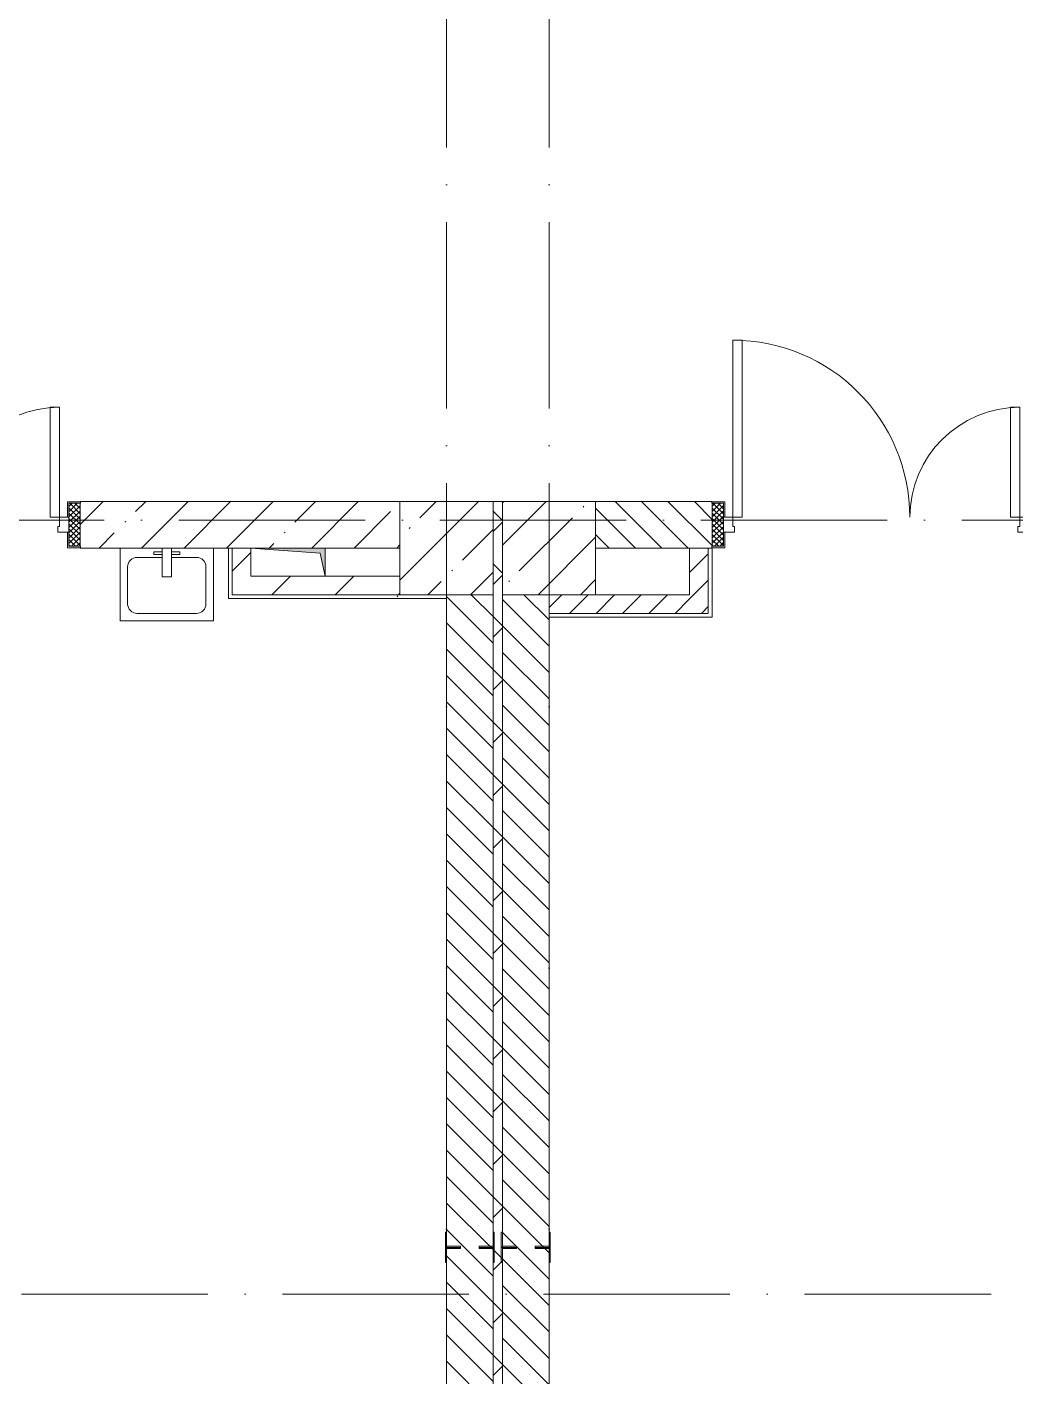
# Model space of a CAD drawing. Header units: millimetres. Extents: x -6467 to 106027, y -7090 to 195095.
# Drawn here: x 42700 to 47999, y 58492 to 65725 of the extents above; entities that cross this region are included whole.
import ezdxf

# ---------------------------------------------------------------- set-up
doc = ezdxf.new("R2010")
doc.units = ezdxf.units.MM
doc.linetypes.add('50_200_ШТРИХ_1Т_ш5_п1_п1_', pattern=[1400, 1000, -200, 0, -200])
for name, color, linetype, lineweight in [('A-DOOR', 7, 'Continuous', 9), ('A-DOOR-2', 7, 'Continuous', 5), ('A-DOOR-FRAM', 7, 'Continuous', 9), ('A-DOOR-FRAM-2', 7, 'Continuous', 5), ('A-WALL', 7, 'Continuous', 5), ('A-WALL-FNSH-1', 7, 'Continuous', 5), ('I-WALL', 7, 'Continuous', 5), ('S-COLS', 7, 'Continuous', 9), ('S-COLS-1', 7, 'Continuous', 5)]:
    doc.layers.add(name, color=color, linetype=linetype, lineweight=lineweight)
for name, color, linetype, lineweight, true_color in [('A-GENM-1', 7, 'Continuous', 9, 0xaaaaaa), ('A-GENM-2', 7, 'Continuous', 20, 0xaaaaaa), ('I-WALL-1', 7, 'Continuous', 5, 0x787878), ('M-EQPM-1', 7, 'Continuous', 9, 0xaaaaaa), ('M-EQPM-2', 7, 'Continuous', 9, 0xe2e2e2), ('P-SANR-FIXT-1', 7, 'Continuous', 9, 0xaaaaaa), ('Оси-3', 7, '50_200_ШТРИХ_1Т_ш5_п1_п1_', 9, 0xaaaaaa)]:
    doc.layers.add(name, color=color, linetype=linetype, lineweight=lineweight, true_color=true_color)
pattern_1 = [(135, (0, 0), (-70.71068, -70.71068), [])]
pattern_2 = [(45, (0, 0), (-169.7056, 169.7056), [])]
pattern_3 = [(0, (0, 0), (406.4, 101.6), [6.706, -298.094, 6.706, -298.094, -1625.6]), (0, (0, 0), (406.4, 101.6), [-609.6, 6.706, -602.894, 6.706, -298.094, -711.2]), (0, (0, 0), (406.4, 101.6), [-1524, 6.706, -196.494, 6.706, -501.294]), (120, (152.4, 50.8), (-291.18818, 301.15272), [6.706, -298.094, 6.706, -298.094, -1625.6]), (120, (152.4, 50.8), (-291.18818, 301.15272), [-609.6, 6.706, -602.894, 6.706, -298.094, -711.2]), (120, (152.4, 50.8), (-291.18818, 301.15272), [-1524, 6.706, -196.494, 6.706, -501.294]), (240, (203.2, 254), (-115.21182, -402.75272), [6.706, -298.094, 6.706, -298.094, -1625.6]), (240, (203.2, 254), (-115.21182, -402.75272), [-609.6, 6.706, -602.894, 6.706, -298.094, -711.2]), (240, (203.2, 254), (-115.21182, -402.75272), [-1524, 6.706, -196.494, 6.706, -501.294])]
pattern_4 = [(135, (1456.41, 189.685), (-14.14214, -14.14214), []), (225, (1456.41, 189.685), (14.14214, -14.14214), [])]
pattern_5 = [(45, (-666.384, 189.685), (-14.1421, 14.1421), []), (135, (-666.384, 189.685), (-14.1421, -14.1421), [])]
pattern_6 = [(45, (0, 0), (-70.71068, 70.71068), [])]

# ---------------------------------------------------------------- blocks, each defined once
blk = doc.blocks.new('BSC_Колонна _Прямоугольная - 500х500-V13-АИ_План этажа Радиаторы_2')
at = {"layer": 'S-COLS-1'}
h = blk.add_hatch(dxfattribs=at)
h.set_pattern_fill('FP_41', color=256, style=0, pattern_type=2)
h.set_pattern_definition([(45, (-44950, -62931.04), (-228.0985, 228.0985), []), (45, (-44721.9, -62931.04), (-228.0985, 228.0985), [403.225, -80.645, 6.706, -73.939])])
h.paths.add_polyline_path([(-250, -250), (250, -250), (250, 250), (-250, 250)])
for p, q in [((250, 250), (-250, 250)), ((-250, 250), (-250, -250)), ((250, -250), (250, 250)), ((-250, -250), (250, -250))]:
    blk.add_line(p, q, dxfattribs=at)
blk = doc.blocks.new('SND_2D_Раковина1 - 400х300-V212-АИ_План этажа Радиаторы_2')
at = {"layer": 'P-SANR-FIXT-1'}
for p, q in [((-250, -220), (-250, 170)), ((-70, 150), (-25, 150)), ((-70, 135), (-70, 150)), ((-25, 170), (-25, 15)), ((25, 15), (25, 170)), ((70, 150), (25, 150)), ((70, 135), (70, 150)), ((250, 170), (250, -220)), ((-160, 120), (-25, 120)), ((-25, 135), (-70, 135)), ((25, 135), (70, 135)), ((25, 120), (160, 120)), ((-210, -130), (-210, 70)), ((-25, 15), (25, 15)), ((210, 70), (210, -130)), ((160, -180), (-160, -180)), ((250, -220), (-250, -220))]:
    blk.add_line(p, q, dxfattribs=at)
for centre, start, end in [((-160, 70), 90, 180), ((160, 70), 0, 90), ((-160, -130), 180, 270), ((160, -130), 270, 0)]:
    blk.add_arc(centre, 50, start, end, dxfattribs=at)
blk = doc.blocks.new('BSC_Колонна _Прямоугольная - 500х500-V289-АИ_План этажа Радиаторы_2')
at = {"layer": 'S-COLS-1'}
h = blk.add_hatch(dxfattribs=at)
h.set_pattern_fill('FP_185', color=256, style=0, pattern_type=2)
h.set_pattern_definition([(45, (-45500, -62931.04), (-228.0985, 228.0985), []), (45, (-45271.9, -62931.04), (-228.0985, 228.0985), [403.225, -80.645, 6.706, -73.939])])
h.paths.add_polyline_path([(-250, -250), (250, -250), (250, 250), (-250, 250)])
for p, q in [((250, 250), (-250, 250)), ((-250, 250), (-250, -250)), ((250, -250), (250, 250)), ((-250, -250), (250, -250))]:
    blk.add_line(p, q, dxfattribs=at)
blk = doc.blocks.new('Канал вертикальный прямоугольный - Шахта - значок проема-24087328-АИ_План этажа Радиаторы_2')
at = {"layer": 'M-EQPM-2'}
blk.add_hatch(color=256, dxfattribs=at).paths.add_polyline_path([(75, 200), (-75, 200), (-75, -200), (-47.5, 172.5)])
at = {"layer": 'M-EQPM-1'}
for p, q in [((-75, -200), (-75, 200)), ((-75, 200), (75, 200)), ((-47.5, 172.5), (-75, -200)), ((-47.5, 172.5), (75, 200)), ((75, 200), (75, -200)), ((75, -200), (-75, -200))]:
    blk.add_line(p, q, dxfattribs=at)
blk = doc.blocks.new('110_Дверь_СКБ_2Ст_Наружная1 - СОШ_Д-07_1760_1440_х2400мм_Все учебные помещения_ читальные залы-25230912-АИ_План этажа Радиаторы_2')
at = {"layer": 'A-DOOR-2'}
h = blk.add_hatch(dxfattribs=at)
h.set_pattern_fill('FP_120', color=256, style=0, pattern_type=2)
h.set_pattern_definition(pattern_4)
h.paths.add_polyline_path([(899.5, -115), (899.5, 115), (839.5, 115), (839.5, -115)])
at = {"layer": 'A-DOOR-FRAM-2'}
h = blk.add_hatch(dxfattribs=at)
h.set_pattern_fill('FP_121', color=256, style=0, pattern_type=2)
h.set_pattern_definition(pattern_5)
h.paths.add_polyline_path([(-800.5, -115), (-800.5, 115), (-860.5, 115), (-860.5, -115)])
at = {"layer": 'A-DOOR'}
for p, q in [((-750.5, 990), (-750.5, 40)), ((-700.5, 990), (-750.5, 990)), ((-700.5, 40), (-700.5, 990)), ((789.5, 630), (739.5, 630)), ((739.5, 630), (739.5, 40)), ((789.5, 40), (789.5, 630)), ((-750.5, 40), (-700.5, 40)), ((739.5, 40), (789.5, 40))]:
    blk.add_line(p, q, dxfattribs=at)
at = {"layer": 'A-DOOR-2'}
for p, q in [((-792.5, 123), (-862.5, 123)), ((-862.5, 123), (-862.5, 115)), ((-862.5, 115), (-800.5, 115)), ((-800.5, 115), (-800.5, 40)), ((-792.5, 40), (-792.5, 123)), ((901.5, 123), (831.5, 123)), ((831.5, 123), (831.5, 40)), ((839.5, 40), (839.5, 115)), ((839.5, 115), (901.5, 115)), ((901.5, 115), (901.5, 123)), ((-800.5, 40), (-792.5, 40)), ((831.5, 40), (839.5, 40)), ((-792.5, -40), (-800.5, -40)), ((-800.5, -40), (-800.5, -115)), ((-792.5, -123), (-792.5, -40)), ((839.5, -40), (831.5, -40)), ((831.5, -40), (831.5, -123)), ((839.5, -115), (839.5, -40)), ((-862.5, -115), (-862.5, -123)), ((-800.5, -115), (-862.5, -115)), ((-862.5, -123), (-792.5, -123)), ((831.5, -123), (901.5, -123)), ((901.5, -115), (839.5, -115)), ((901.5, -123), (901.5, -115))]:
    blk.add_line(p, q, dxfattribs=at)
for centre, radius, start, end in [((-750.5, 40), 950, 0, 90), ((789.5, 40), 590, 90, 180)]:
    blk.add_arc(centre, radius, start, end, dxfattribs=at)
at = {"layer": 'A-DOOR-FRAM'}
for p, q in [((-800.5, 115), (-860.5, 115)), ((-860.5, 115), (-860.5, -115)), ((-800.5, -115), (-800.5, 115)), ((899.5, 115), (839.5, 115)), ((839.5, 115), (839.5, -115)), ((899.5, -115), (899.5, 115)), ((-750.5, 40), (-800.5, 40)), ((-800.5, 40), (-800.5, -40)), ((-750.5, -10), (-750.5, 40)), ((789.5, 40), (789.5, -10)), ((839.5, 40), (789.5, 40)), ((839.5, -40), (839.5, 40)), ((-800.5, -40), (-740.5, -40)), ((-740.5, -10), (-750.5, -10)), ((-740.5, -40), (-740.5, -10)), ((789.5, -10), (779.5, -10)), ((779.5, -10), (779.5, -40)), ((779.5, -40), (839.5, -40)), ((-860.5, -115), (-800.5, -115)), ((839.5, -115), (899.5, -115))]:
    blk.add_line(p, q, dxfattribs=at)
blk = doc.blocks.new('110_Дверь_СКБ_2Ст_Наружная1 - СОШ_Д-07_1760_1440_х2400мм_Все учебные помещения_ читальные залы-25548297-АИ_План этажа Радиаторы_2')
at = {"layer": 'A-DOOR-2'}
h = blk.add_hatch(dxfattribs=at)
h.set_pattern_fill('FP_120', color=256, style=0, pattern_type=2)
h.set_pattern_definition(pattern_4)
h.paths.add_polyline_path([(899.5, -115), (899.5, 115), (839.5, 115), (839.5, -115)])
at = {"layer": 'A-DOOR-FRAM-2'}
h = blk.add_hatch(dxfattribs=at)
h.set_pattern_fill('FP_121', color=256, style=0, pattern_type=2)
h.set_pattern_definition(pattern_5)
h.paths.add_polyline_path([(-800.5, -115), (-800.5, 115), (-860.5, 115), (-860.5, -115)])
at = {"layer": 'A-DOOR'}
for p, q in [((-750.5, 990), (-750.5, 40)), ((-700.5, 990), (-750.5, 990)), ((-700.5, 40), (-700.5, 990)), ((789.5, 630), (739.5, 630)), ((739.5, 630), (739.5, 40)), ((789.5, 40), (789.5, 630)), ((-750.5, 40), (-700.5, 40)), ((739.5, 40), (789.5, 40))]:
    blk.add_line(p, q, dxfattribs=at)
at = {"layer": 'A-DOOR-2'}
for p, q in [((-792.5, 123), (-862.5, 123)), ((-862.5, 123), (-862.5, 115)), ((-862.5, 115), (-800.5, 115)), ((-800.5, 115), (-800.5, 40)), ((-792.5, 40), (-792.5, 123)), ((901.5, 123), (831.5, 123)), ((831.5, 123), (831.5, 40)), ((839.5, 40), (839.5, 115)), ((839.5, 115), (901.5, 115)), ((901.5, 115), (901.5, 123)), ((-800.5, 40), (-792.5, 40)), ((831.5, 40), (839.5, 40)), ((-792.5, -40), (-800.5, -40)), ((-800.5, -40), (-800.5, -115)), ((-792.5, -123), (-792.5, -40)), ((839.5, -40), (831.5, -40)), ((831.5, -40), (831.5, -123)), ((839.5, -115), (839.5, -40)), ((-862.5, -115), (-862.5, -123)), ((-800.5, -115), (-862.5, -115)), ((-862.5, -123), (-792.5, -123)), ((831.5, -123), (901.5, -123)), ((901.5, -115), (839.5, -115)), ((901.5, -123), (901.5, -115))]:
    blk.add_line(p, q, dxfattribs=at)
for centre, radius, start, end in [((-750.5, 40), 950, 0, 90), ((789.5, 40), 590, 90, 180)]:
    blk.add_arc(centre, radius, start, end, dxfattribs=at)
at = {"layer": 'A-DOOR-FRAM'}
for p, q in [((-800.5, 115), (-860.5, 115)), ((-860.5, 115), (-860.5, -115)), ((-800.5, -115), (-800.5, 115)), ((899.5, 115), (839.5, 115)), ((839.5, 115), (839.5, -115)), ((899.5, -115), (899.5, 115)), ((-750.5, 40), (-800.5, 40)), ((-800.5, 40), (-800.5, -40)), ((-750.5, -10), (-750.5, 40)), ((789.5, 40), (789.5, -10)), ((839.5, 40), (789.5, 40)), ((839.5, -40), (839.5, 40)), ((-800.5, -40), (-740.5, -40)), ((-740.5, -10), (-750.5, -10)), ((-740.5, -40), (-740.5, -10)), ((789.5, -10), (779.5, -10)), ((779.5, -10), (779.5, -40)), ((779.5, -40), (839.5, -40)), ((-860.5, -115), (-800.5, -115)), ((839.5, -115), (899.5, -115))]:
    blk.add_line(p, q, dxfattribs=at)
blk = doc.blocks.new('АР_Перемычка1 - АР_Перемычка-25548363-АИ_План этажа Радиаторы_2')
at = {"layer": 'A-GENM-1'}
blk.add_line((-350, -125), (-342, -125), dxfattribs=at)
blk = doc.blocks.new('Фахверк _газобетон торцы_867 - Фахверк _газобетон торцы_-26105663-АИ_План этажа Радиаторы_2')
at = {"layer": 'A-GENM-2'}
for p, q in [((41046, 11134.7), (40965, 11134.7)), ((40965, 11134.7), (40965, 11128.7)), ((40965, 11128.7), (41040, 11128.7)), ((41040, 11128.7), (41040, 11053.7)), ((41046, 11053.7), (41046, 11134.7)), ((41040, 11053.7), (41046, 11053.7)), ((41040, 10953.7), (41040, 10878.7)), ((41046, 10953.7), (41040, 10953.7)), ((41046, 10872.7), (41046, 10953.7)), ((41040, 10878.7), (40965, 10878.7)), ((40965, 10878.7), (40965, 10872.7)), ((40965, 10872.7), (41046, 10872.7))]:
    blk.add_line(p, q, dxfattribs=at)
blk = doc.blocks.new('Фахверк _газобетон торцы_868 - Фахверк _газобетон торцы_-26105683-АИ_План этажа Радиаторы_2')
at = {"layer": 'A-GENM-2'}
for p, q in [((41046, 105920.3), (40965, 105920.3)), ((40965, 105920.3), (40965, 105914.3)), ((40965, 105914.3), (41040, 105914.3)), ((41040, 105914.3), (41040, 105839.3)), ((41046, 105839.3), (41046, 105920.3)), ((41040, 105839.3), (41046, 105839.3)), ((41046, 105739.3), (41040, 105739.3)), ((41040, 105739.3), (41040, 105664.3)), ((41046, 105658.3), (41046, 105739.3)), ((41040, 105664.3), (40965, 105664.3)), ((40965, 105664.3), (40965, 105658.3)), ((40965, 105658.3), (41046, 105658.3))]:
    blk.add_line(p, q, dxfattribs=at)
blk = doc.blocks.new('Фахверк _газобетон торцы_869 - Фахверк _газобетон торцы_-26105711-АИ_План этажа Радиаторы_2')
at = {"layer": 'A-GENM-2'}
for p, q in [((41046, 11134.7), (40965, 11134.7)), ((40965, 11134.7), (40965, 11128.7)), ((40965, 11128.7), (41040, 11128.7)), ((41040, 11128.7), (41040, 11053.7)), ((41046, 11053.7), (41046, 11134.7)), ((41040, 11053.7), (41046, 11053.7)), ((41040, 10953.7), (41040, 10878.7)), ((41046, 10953.7), (41040, 10953.7)), ((41046, 10872.7), (41046, 10953.7)), ((41040, 10878.7), (40965, 10878.7)), ((40965, 10878.7), (40965, 10872.7)), ((40965, 10872.7), (41046, 10872.7))]:
    blk.add_line(p, q, dxfattribs=at)
blk = doc.blocks.new('Фахверк _газобетон торцы_870 - Фахверк _газобетон торцы_-26105731-АИ_План этажа Радиаторы_2')
at = {"layer": 'A-GENM-2'}
for p, q in [((41046, 105920.3), (40965, 105920.3)), ((40965, 105920.3), (40965, 105914.3)), ((40965, 105914.3), (41040, 105914.3)), ((41040, 105914.3), (41040, 105839.3)), ((41046, 105839.3), (41046, 105920.3)), ((41040, 105839.3), (41046, 105839.3)), ((41046, 105739.3), (41040, 105739.3)), ((41040, 105739.3), (41040, 105664.3)), ((41046, 105658.3), (41046, 105739.3)), ((41040, 105664.3), (40965, 105664.3)), ((40965, 105664.3), (40965, 105658.3)), ((40965, 105658.3), (41046, 105658.3))]:
    blk.add_line(p, q, dxfattribs=at)

msp = doc.modelspace()

# ---------------------------------------------------------------- hatches: boundary and pattern name
at = {"layer": 'A-WALL'}
h = msp.add_hatch(dxfattribs=at)
h.set_pattern_fill('FP_1', color=256, style=0, pattern_type=2)
h.set_pattern_definition([(45, (0, 0), (-228.0985, 228.0985), []), (45, (228.1, 0), (-228.0985, 228.0985), [403.225, -80.645, 6.706, -73.939])])
h.paths.add_polyline_path([(44300, 62931), (44700, 62931), (44700, 63181), (42987, 63179), (42987, 62931), (44272.5, 62931)])
h.paths.add_polyline_path([(39370.4, 62931), (41223, 62933), (41223, 63181), (39200, 63181), (39200, 62931), (39320, 62931)])
at = {"layer": 'I-WALL'}
h = msp.add_hatch(dxfattribs=at)
h.set_pattern_fill('FP_125', color=256, style=0, pattern_type=2)
h.set_pattern_definition([(45, (0, 0), (-141.42136, 141.42136), []), (135, (0, 0), (-141.42136, -141.42136), [])])
h.paths.add_polyline_path([(45250, 55181), (45250, 63181), (45200, 63181), (45200, 55181)])
h = msp.add_hatch(dxfattribs=at)
h.set_pattern_fill('FP_2', color=256, style=0, pattern_type=2)
h.set_pattern_definition(pattern_1)
h.paths.add_polyline_path([(66330, 62931), (66700, 62931), (66700, 63181), (65440, 63181), (65440, 62931), (66230, 62931)])
h.paths.add_polyline_path([(63870, 62931), (64290, 62931), (64290, 63181), (63750, 63181), (63750, 62931), (63850, 62931)])
h.paths.add_polyline_path([(62624.4, 62931), (63250, 62931), (63250, 63181), (57750, 63181), (57750, 62931), (61450, 62931)])
h.paths.add_polyline_path([(55098, 62931), (55098, 62933), (55098, 63181), (54750, 63179), (54750, 62931)])
h.paths.add_polyline_path([(57250, 62931), (57250, 63181), (56862, 63179), (56862, 62931)])
h.paths.add_polyline_path([(54250, 62931), (54250, 63181), (54140, 63181), (54140, 62931)])
h.paths.add_polyline_path([(53220, 62931), (53440, 62931), (53440, 63181), (53220, 63181), (53220, 63016)])
h.paths.add_polyline_path([(52270, 62931), (52520, 62931), (52520, 63181), (52270, 63181), (52270, 63016)])
h.paths.add_polyline_path([(51570, 62931), (51570, 63181), (51300, 63181), (51300, 62931), (51480, 62931)])
h.paths.add_polyline_path([(50010, 62931), (50600, 62931), (50600, 63181), (48750, 63181), (48750, 62931), (49910, 62931)])
h.paths.add_polyline_path([(48135, 62931), (48250, 62933), (48250, 63181), (48137, 63179), (48135, 62933)])
h.paths.add_polyline_path([(46375, 62931), (46373, 63181), (45750, 63181), (45750, 62931), (46374, 62931)])
h = msp.add_hatch(dxfattribs=at)
h.set_pattern_fill('FP_5', color=256, style=0, pattern_type=2)
h.set_pattern_definition(pattern_2)
h.paths.add_polyline_path([(43800, 62681), (43900, 62681), (43900, 62931), (43800, 62931), (43800, 62903.5)])
h = msp.add_hatch(dxfattribs=at)
h.set_pattern_fill('FP_4', color=256, style=0, pattern_type=2)
h.set_pattern_definition(pattern_6)
h.paths.add_polyline_path([(46354, 62581), (46354, 62931), (46254, 62931), (46254, 62581)])
h = msp.add_hatch(dxfattribs=at)
h.set_pattern_fill('FP_5', color=256, style=0, pattern_type=2)
h.set_pattern_definition(pattern_2)
h.paths.add_polyline_path([(44700, 62681), (44700, 62781), (43900, 62781), (43900, 62681), (44300, 62681)])
h = msp.add_hatch(dxfattribs=at)
h.set_pattern_fill('FP_2', color=256, style=0, pattern_type=2)
h.set_pattern_definition(pattern_1)
h.paths.add_polyline_path([(45200, 55681), (45200, 62681), (44950, 62681), (44950, 55681), (45183.9, 55681)])
h = msp.add_hatch(dxfattribs=at)
h.set_pattern_fill('FP_2', color=256, style=0, pattern_type=2)
h.set_pattern_definition(pattern_1)
h.paths.add_polyline_path([(45500, 55681), (45500, 62681), (45250, 62681), (45250, 55681)])
h = msp.add_hatch(dxfattribs=at)
h.set_pattern_fill('FP_4', color=256, style=0, pattern_type=2)
h.set_pattern_definition(pattern_6)
h.paths.add_polyline_path([(46254, 62581), (46254, 62681), (45500, 62681), (45500, 62581), (46014.4, 62581)])
at = {"layer": 'I-WALL-1'}
h = msp.add_hatch(dxfattribs=at)
h.set_pattern_fill('FP_3', color=256, style=0, pattern_type=2)
h.set_pattern_definition(pattern_3)
h.paths.add_polyline_path([(43800, 62661), (43800, 62931), (43780, 62931), (43780, 62661)])
h = msp.add_hatch(dxfattribs=at)
h.set_pattern_fill('FP_3', color=256, style=0, pattern_type=2)
h.set_pattern_definition(pattern_3)
h.paths.add_polyline_path([(46374, 62561), (46374, 62931), (46354, 62931), (46354, 62561)])
h = msp.add_hatch(dxfattribs=at)
h.set_pattern_fill('FP_3', color=256, style=0, pattern_type=2)
h.set_pattern_definition(pattern_3)
h.paths.add_polyline_path([(44700, 62661), (44950, 62661), (44950, 62681), (43800, 62681), (43800, 62661), (43900, 62661)])
h = msp.add_hatch(dxfattribs=at)
h.set_pattern_fill('FP_3', color=256, style=0, pattern_type=2)
h.set_pattern_definition(pattern_3)
h.paths.add_polyline_path([(46354, 62561), (46354, 62581), (45500, 62581), (45500, 62561), (46254, 62561)])

# ---------------------------------------------------------------- linework, layer by layer
at = {"layer": 'A-WALL'}
for p, q in [((44700, 63181), (42985, 63181)), ((45250, 63181), (45200, 63181)), ((46375, 63181), (45750, 63181)), ((42985, 62931), (43900, 62931)), ((43800, 62931), (43800, 62681)), ((44300, 62931), (44700, 62931)), ((45750, 62931), (46375, 62931)), ((46354, 62931), (46354, 62581)), ((43800, 62681), (44700, 62681)), ((44950, 62681), (44950, 55681)), ((45200, 62681), (45200, 55181)), ((45250, 55181), (45250, 62681)), ((45500, 55681), (45500, 62681)), ((46354, 62581), (45500, 62581))]:
    msp.add_line(p, q, dxfattribs=at)
at = {"layer": 'A-WALL-FNSH-1'}
for p, q in [((43780, 62931), (43780, 62661)), ((43900, 62781), (43900, 62931)), ((46254, 62931), (46254, 62681)), ((46374, 62561), (46374, 62931)), ((44700, 62781), (43900, 62781)), ((43780, 62661), (44950, 62661)), ((46254, 62681), (45750, 62681)), ((45500, 62561), (46374, 62561))]:
    msp.add_line(p, q, dxfattribs=at)
at = {"layer": 'Оси-3'}
for p, q in [((44950, 91281), (44950, 52458)), ((45500, 91281), (45500, 52458)), ((104718, 63081), (-5267.3, 63081)), ((74472.3, 58931), (-5267.3, 58931))]:
    msp.add_line(p, q, dxfattribs=at)

# ---------------------------------------------------------------- block references
at = {"layer": 'A-DOOR-2'}
for name, p in [('110_Дверь_СКБ_2Ст_Наружная1 - СОШ_Д-07_1760_1440_х2400мм_Все учебные помещения_ читальные залы-25230912-АИ_План этажа Радиаторы_2', (42085.5, 63056)), ('110_Дверь_СКБ_2Ст_Наружная1 - СОШ_Д-07_1760_1440_х2400мм_Все учебные помещения_ читальные залы-25548297-АИ_План этажа Радиаторы_2', (47235.5, 63056))]:
    msp.add_blockref(name, p, dxfattribs=at)
at = {"layer": 'A-GENM-1'}
msp.add_blockref('АР_Перемычка1 - АР_Перемычка-25548363-АИ_План этажа Радиаторы_2', (46375, 63056), dxfattribs=at)
for name, p, rotation in [('Фахверк _газобетон торцы_868 - Фахверк _газобетон торцы_-26105683-АИ_План этажа Радиаторы_2', (-60714.3, 100227), 269.9999999999993), ('Фахверк _газобетон торцы_870 - Фахверк _газобетон торцы_-26105731-АИ_План этажа Радиаторы_2', (-60414.3, 100227), 269.9999999999993), ('Фахверк _газобетон торцы_867 - Фахверк _газобетон торцы_-26105663-АИ_План этажа Радиаторы_2', (56078.7, 18135), 90.00000000000074), ('Фахверк _газобетон торцы_869 - Фахверк _газобетон торцы_-26105711-АИ_План этажа Радиаторы_2', (56378.7, 18135), 90.00000000000074)]:
    msp.add_blockref(name, p, dxfattribs=dict(at, rotation=rotation))
at = {"layer": 'M-EQPM-1', "rotation": 269.9999999999993}
msp.add_blockref('Канал вертикальный прямоугольный - Шахта - значок проема-24087328-АИ_План этажа Радиаторы_2', (44100, 62856), dxfattribs=at)
at = {"layer": 'P-SANR-FIXT-1'}
msp.add_blockref('SND_2D_Раковина1 - 400х300-V212-АИ_План этажа Радиаторы_2', (43450, 62761), dxfattribs=at)
at = {"layer": 'S-COLS'}
for name, p in [('BSC_Колонна _Прямоугольная - 500х500-V13-АИ_План этажа Радиаторы_2', (44950, 62931)), ('BSC_Колонна _Прямоугольная - 500х500-V289-АИ_План этажа Радиаторы_2', (45500, 62931))]:
    msp.add_blockref(name, p, dxfattribs=at)

doc.saveas('drawing.dxf')
